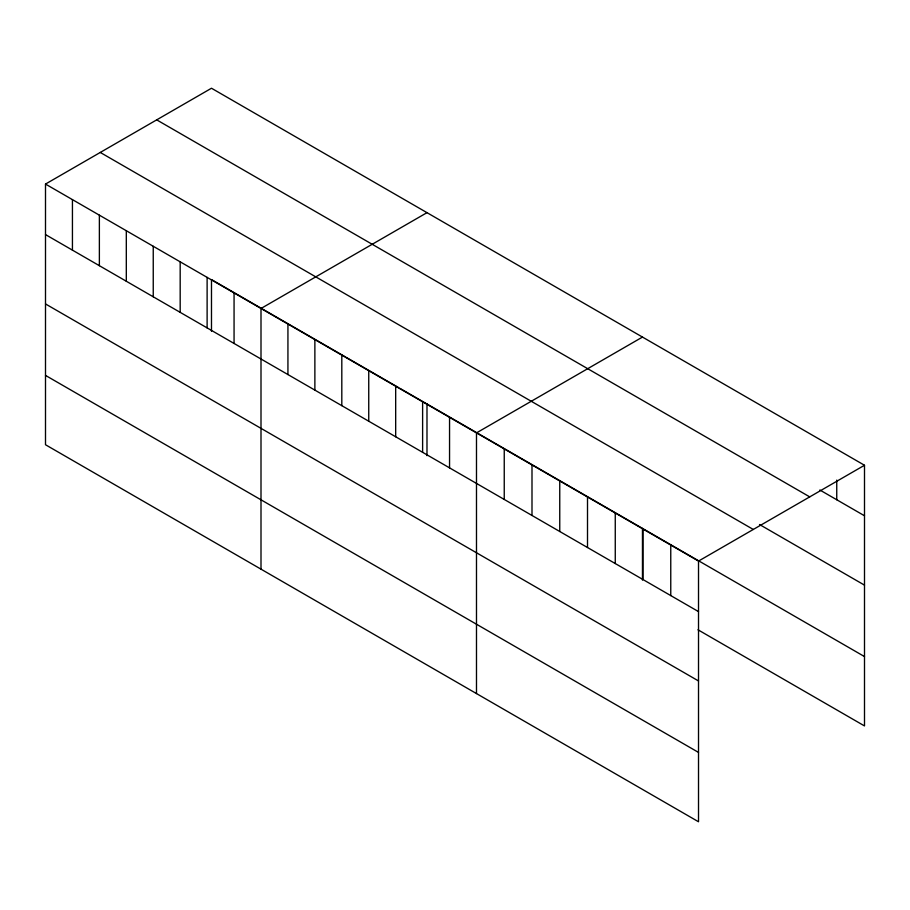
<?xml version="1.0" encoding="UTF-8"?>
<svg xmlns="http://www.w3.org/2000/svg" width="910" height="910" viewBox="0 0 910 910"><rect width="100%" height="100%" fill="white"/><g stroke="black" fill="none" stroke-linecap="round" stroke-linejoin="round"><path stroke-width="1.36" d="M45.5 184.07L698.516 561.083L698.516 821.764L45.5 444.74L45.5 184.07L211.484 88.236L864.5 465.26L864.5 725.93L697.981 629.788M426.983 212.656L260.999 308.49L260.999 569.159M642.471 337.075L476.487 432.898L476.487 693.568M698.516 561.083L864.5 465.26M819.853 490.001L864.5 515.777M156.713 119.87L809.729 496.883M759.52 524.513L864.5 585.13M100.271 152.448L753.287 529.461M344.947 356.618L211.484 279.563L211.484 331.24M346.164 357.323L398.819 387.717M400.047 388.422L864.5 656.576M45.5 234.587L698.516 611.611M45.5 303.94L698.516 680.953M45.5 375.398L698.516 752.411M836.745 480.105L836.745 499.749M670.761 545.067L670.761 595.584M643.006 529.04L643.006 579.556M642.471 528.391L642.471 580.068M615.262 513.012L615.262 563.54M587.507 496.997L587.507 547.513M559.752 480.969L559.752 531.486M531.997 464.942L531.997 515.47M504.242 448.926L504.242 499.442M449.551 417.349L449.551 467.865M426.983 403.983L426.983 455.648M422.615 401.799L422.615 452.315M395.679 386.25L395.679 436.766M368.743 370.688L368.743 421.216M341.807 355.139L341.807 405.655M314.871 339.589L314.871 390.106M287.935 324.04L287.935 374.556M234.063 292.929L234.063 343.457M207.116 277.379L207.116 327.896M180.18 261.83L180.18 312.346M153.244 246.28L153.244 296.796M126.308 230.731L126.308 281.247M99.372 215.169L99.372 265.697M72.436 199.62L72.436 250.136"/></g></svg>
